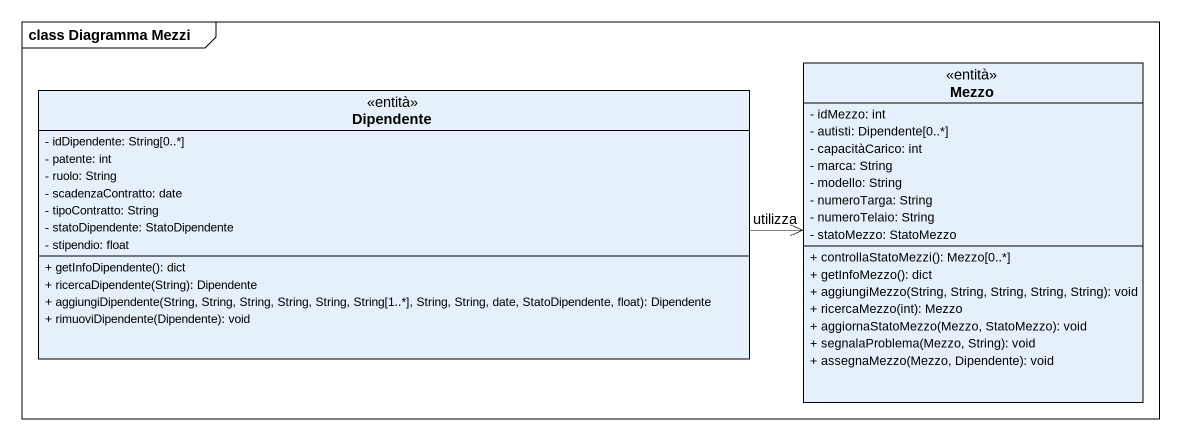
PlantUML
@startuml
mainframe class Diagramma Mezzi
hide circle
hide empty members
skinparam classAttributeIconSize 0
class Dipendente <<entità>> {
  - idDipendente: String[0..*]
  - patente: int
  - ruolo: String
  - scadenzaContratto: date
  - tipoContratto: String
  - statoDipendente: StatoDipendente
  - stipendio: float
  + getInfoDipendente(): dict
  + ricercaDipendente(String): Dipendente
  + aggiungiDipendente(String, String, String, String, String, String[1..*], String, String, date, StatoDipendente, float): Dipendente
  + rimuoviDipendente(Dipendente): void
}
class Mezzo <<entità>> {
  - idMezzo: int
  - autisti: Dipendente[0..*]
  - capacitàCarico: int
  - marca: String
  - modello: String
  - numeroTarga: String
  - numeroTelaio: String
  - statoMezzo: StatoMezzo
  + controllaStatoMezzi(): Mezzo[0..*]
  + getInfoMezzo(): dict
  + aggiungiMezzo(String, String, String, String, String): void
  + ricercaMezzo(int): Mezzo
  + aggiornaStatoMezzo(Mezzo, StatoMezzo): void
  + segnalaProblema(Mezzo, String): void
  + assegnaMezzo(Mezzo, Dipendente): void
}
Dipendente -right-> Mezzo : utilizza
@enduml
